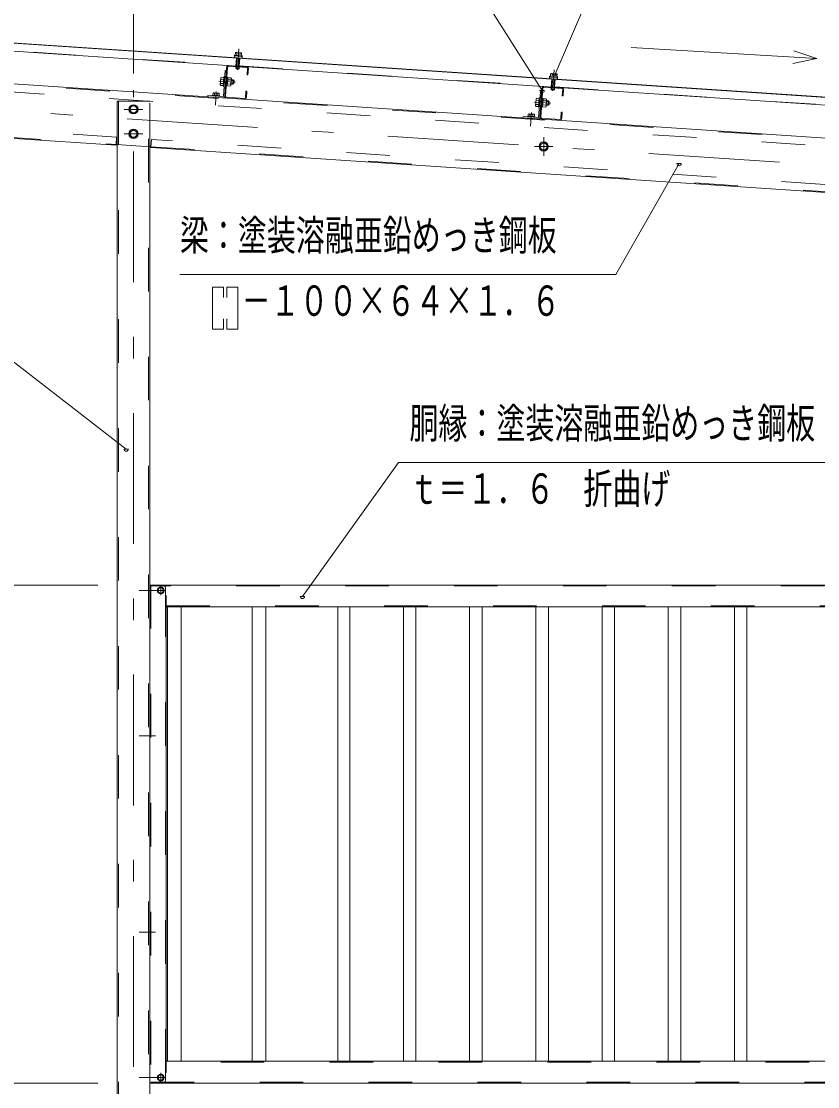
# Model space of a CAD drawing. Units: millimetres, scale not verified. Extents: x -22474 to 22484, y -10500 to 10500.
# Drawn here: x 12945 to 16600, y 1203 to 6091 of the extents above; entities that cross this region are included whole.
import ezdxf
from ezdxf.enums import TextEntityAlignment as Align

# ---------------------------------------------------------------- set-up
doc = ezdxf.new("R2010")
doc.units = ezdxf.units.MM
doc.header["$LTSCALE"] = 50
doc.linetypes.add('USER2', pattern=[10, 4, -6])
doc.linetypes.add('USER3', pattern=[24, 12, -5, 2, -5])
for name, color, linetype, lineweight in [('0-6_2-0BOLD', 7, 'Continuous', 18), ('0-7_2-1HIDDEN', 3, 'USER2', 18), ('0-8_2-2CENTER', 3, 'USER3', 18), ('0-A_2-4THIN', 4, 'Continuous', 18), ('0-B_2-5DIM', 3, 'Continuous', 18)]:
    doc.layers.add(name, color=color, linetype=linetype, lineweight=lineweight)
doc.styles.add('ＭＳ ゴシック', font='')
doc.styles.get('ＭＳ ゴシック').set_extended_font_data('MS Gothic')

msp = doc.modelspace()

# ---------------------------------------------------------------- linework, layer by layer
at = {"layer": '0-6_2-0BOLD'}
for p, q in [((13938.11, 5886.2), (11979.96, 6016.74)), ((16871.51, 5726.97), (11982.37, 6052.91)), ((13930.63, 5886.69), (13933.04, 5922.87)), ((13934.17, 5935.57), (13934.91, 5946.78)), ((13948, 5921.87), (13945.59, 5885.7)), ((13948.57, 5934.61), (13949.32, 5945.82)), ((13887.69, 5881.54), (13878.77, 5747.84)), ((13882.77, 5747.57), (13891.68, 5881.28)), ((13895.94, 5885), (13979.75, 5879.41)), ((13932.08, 5908.48), (13947.04, 5907.48)), ((13938.11, 5886.2), (15384.9, 5789.77)), ((17343.05, 5508.86), (12344.14, 5842.13)), ((13862.14, 5825.5), (13874.12, 5824.7)), ((13862.77, 5834.86), (13874.75, 5834.06)), ((13874.92, 5836.54), (13878.91, 5836.27)), ((13892.54, 5819.08), (13887.22, 5814.43)), ((13892.84, 5823.45), (13907.31, 5822.49)), ((13916.74, 5802.43), (13918.07, 5822.39)), ((15379.83, 5826.42), (15377.41, 5790.25)), ((15380.95, 5839.12), (15381.71, 5850.33)), ((15392.38, 5789.25), (15394.79, 5825.42)), ((15395.36, 5838.16), (15396.11, 5849.37)), ((13872.88, 5805.98), (13860.9, 5806.78)), ((13886.89, 5809.43), (13892.21, 5814.09)), ((13906.07, 5803.77), (13891.59, 5804.73)), ((15334.48, 5785.09), (15325.56, 5651.39)), ((15329.55, 5651.12), (15338.47, 5784.82)), ((15342.72, 5788.55), (15426.54, 5782.96)), ((15378.87, 5812.03), (15393.83, 5811.03)), ((15384.9, 5789.74), (16869.1, 5690.81)), ((15391.65, 5778.27), (15392.12, 5785.26)), ((13831.78, 5752.73), (13832.36, 5761.48)), ((13846.76, 5760.52), (13846.18, 5751.77)), ((13853.91, 5760.04), (13853.32, 5751.29)), ((13854.57, 5751.21), (13854.3, 5747.22)), ((13886.49, 5743.31), (13970.3, 5737.73)), ((15308.93, 5729.05), (15320.92, 5728.25)), ((15339.33, 5722.63), (15334.01, 5717.97)), ((15335.31, 5737.43), (15340.3, 5737.1)), ((15354.1, 5726.03), (15339.62, 5727)), ((15364.86, 5725.94), (15355.88, 5726.54)), ((15319.67, 5709.53), (15307.68, 5710.32)), ((15339, 5717.64), (15333.68, 5712.98)), ((15338.38, 5708.28), (15352.86, 5707.31)), ((15279.15, 5665.03), (15278.57, 5656.28)), ((15292.97, 5655.32), (15293.55, 5664.07)), ((15417.09, 5641.28), (15333.28, 5646.87)), ((13535.43, 3504.91), (17135.43, 3504.91)), ((13572.93, 3487.03), (13572.93, 3472.83)), ((13585.33, 3494.3), (13573.03, 3487.21)), ((13573.03, 3472.65), (13585.33, 3465.55)), ((13597.82, 3487.21), (13585.53, 3494.3)), ((13585.53, 3465.55), (13597.82, 3472.65)), ((13597.93, 3472.83), (13597.93, 3487.03)), ((13610.43, 3404.93), (17060.43, 3404.93)), ((13616.68, 1319.93), (13616.68, 3404.93)), ((13679.17, 1319.93), (13679.17, 3404.93)), ((14004.8, 3404.93), (14004.8, 1319.93)), ((14067.3, 1319.93), (14067.3, 3404.93)), ((14397.93, 3404.93), (14397.93, 1319.93)), ((14452.93, 1319.93), (14452.93, 3404.93)), ((14699.18, 3404.93), (14699.18, 1319.93)), ((14756.68, 1319.93), (14756.68, 3404.93)), ((15002.93, 3404.93), (15002.93, 1319.93)), ((15060.42, 1319.93), (15060.42, 3404.93)), ((15306.68, 3404.93), (15306.68, 1319.93)), ((15364.17, 1319.93), (15364.17, 3404.93)), ((15610.42, 3404.93), (15610.42, 1319.93)), ((15667.93, 1319.93), (15667.93, 3404.93)), ((15914.18, 3404.93), (15914.18, 1319.93)), ((15971.68, 1319.93), (15971.68, 3404.93)), ((16217.93, 3404.93), (16217.93, 1319.93)), ((16275.43, 1319.93), (16275.43, 3404.93)), ((17060.43, 1319.93), (13610.43, 1319.93)), ((13572.93, 1252.03), (13572.93, 1237.83)), ((13585.33, 1259.3), (13573.03, 1252.21)), ((13573.03, 1237.65), (13585.33, 1230.56)), ((13597.82, 1252.21), (13585.53, 1259.3)), ((13585.53, 1230.56), (13597.82, 1237.65)), ((13597.93, 1237.83), (13597.93, 1252.03)), ((17135.43, 1219.93), (13535.43, 1219.93))]:
    msp.add_line(p, q, dxfattribs=at)
for points in [[(11979.96, 6016.74), (11982.45, 6054.16), (16871.6, 5728.21)], [(13929.98, 5948.37), (13927.72, 5947.27), (13926.97, 5936.05)], [(13929.98, 5948.37), (13954.42, 5946.75), (13956.52, 5945.34), (13955.77, 5934.13)], [(13944.86, 5874.72), (13929.9, 5875.72), (13930.36, 5882.71)], [(13945.33, 5881.71), (13944.86, 5874.72), (13942.2, 5872.4), (13932.22, 5873.06), (13929.9, 5875.72)], [(13983.48, 5875.16), (13981.52, 5845.72), (13985.5, 5845.46), (13987.47, 5874.89)], [(13800.91, 5745.01), (13801.3, 5750.75), (13872.89, 5745.97), (13880.82, 5864.97), (13886.56, 5864.58)], [(13872.25, 5796.61), (13860.27, 5797.42), (13858.73, 5800.54), (13860.83, 5831.97), (13862.77, 5834.86)], [(13874.92, 5836.54), (13872.09, 5794.14), (13876.08, 5793.87)], [(13888.52, 5833.88), (13893.51, 5833.55), (13890.91, 5794.63), (13885.93, 5794.97)], [(13890.96, 5795.37), (13905.44, 5794.4), (13907.38, 5797.3), (13909.47, 5828.72), (13907.94, 5831.85), (13893.46, 5832.81)], [(13909.09, 5822.99), (13918.07, 5822.39), (13921.56, 5818.4), (13920.73, 5805.92), (13916.74, 5802.43), (13907.76, 5803.03)], [(15401.21, 5850.3), (15376.77, 5851.93), (15374.5, 5850.81), (15373.76, 5839.6)], [(15401.21, 5850.3), (15403.31, 5848.89), (15402.56, 5837.68)], [(13974.56, 5741.45), (13976.52, 5770.89), (13980.51, 5770.62), (13978.56, 5741.19)], [(15319.68, 5649.53), (15327.61, 5768.51), (15333.35, 5768.13)], [(15377.15, 5786.25), (15376.68, 5779.27), (15391.65, 5778.27), (15388.99, 5775.94), (15379.01, 5776.61), (15376.68, 5779.27)], [(15430.27, 5778.7), (15428.3, 5749.27), (15432.3, 5749.01), (15434.26, 5778.44)], [(13854.57, 5751.21), (13823.39, 5753.28), (13823.12, 5749.29)], [(13824.63, 5753.21), (13825.22, 5761.96), (13827.42, 5763.04), (13851.87, 5761.41), (13853.91, 5760.04)], [(15321.54, 5737.61), (15309.56, 5738.41), (15307.62, 5735.52), (15305.52, 5704.09), (15307.06, 5700.96), (15319.04, 5700.17)], [(15322.87, 5697.42), (15318.88, 5697.68), (15321.7, 5740.09), (15325.7, 5739.83)], [(15340.3, 5737.1), (15337.7, 5698.18), (15332.71, 5698.52)], [(15354.17, 5700.85), (15356.26, 5732.27), (15354.73, 5735.4), (15340.25, 5736.36)], [(15354.55, 5706.58), (15363.53, 5705.98), (15364.86, 5725.94), (15368.35, 5721.95), (15367.52, 5709.48), (15363.53, 5705.98)], [(15337.75, 5698.92), (15352.23, 5697.95), (15354.17, 5700.85)], [(15425.34, 5644.74), (15427.3, 5674.17), (15423.31, 5674.44), (15421.35, 5645)], [(15319.68, 5649.53), (15248.08, 5654.3), (15247.7, 5648.56), (15319.29, 5643.79)], [(15301.09, 5650.77), (15301.36, 5654.76), (15270.18, 5656.83), (15269.91, 5652.84)], [(15271.43, 5656.75), (15272.01, 5665.5), (15274.21, 5666.59), (15298.65, 5664.96), (15300.69, 5663.59), (15300.11, 5654.84)], [(12352.46, 5591.01), (13380.17, 5522.5), (13380.91, 5526.43)], [(13380.91, 5526.46), (13540.08, 5515.85), (13539.82, 5511.86), (17326.42, 5259.42)], [(13535.43, 5516.16), (13535.43, 352.43), (13385.43, 352.43), (13385.43, 5526.16)], [(13606.43, 1232.43), (13606.43, 1267.43), (13610.43, 1267.43), (13610.43, 3457.43), (13606.43, 3457.43), (13606.43, 3492.43)]]:
    msp.add_lwpolyline(points, dxfattribs=at)
for points in [[(13959.45, 5933.88), (13959.19, 5929.89), (13923.02, 5932.3), (13923.28, 5936.3)], [(15370.07, 5839.84), (15369.81, 5835.85), (15405.97, 5833.44), (15406.24, 5837.43)], [(13444.18, 5678.05), (13460.43, 5668.67), (13476.68, 5678.05), (13476.68, 5696.81), (13460.43, 5706.19), (13444.18, 5696.81)], [(13444.18, 5565.55), (13460.43, 5556.17), (13476.68, 5565.55), (13476.68, 5584.31), (13460.43, 5593.69), (13444.18, 5584.31)], [(15326.66, 5526.31), (15326.66, 5507.55), (15342.9, 5498.17), (15359.16, 5507.55), (15359.16, 5526.31), (15342.9, 5535.7)]]:
    msp.add_lwpolyline(points, close=True, dxfattribs=at)
for centre, radius in [((13460.43, 5687.43), 21.25), ((13460.43, 5687.43), 15.75), ((13460.43, 5574.93), 21.25), ((13460.43, 5574.93), 15.75), ((15342.9, 5516.93), 21.25), ((15342.9, 5516.93), 15.75), ((13585.43, 3479.93), 15.62), ((13585.43, 3479.93), 12.25), ((13585.43, 1244.93), 15.62), ((13585.43, 1244.93), 12.25)]:
    msp.add_circle(centre, radius, dxfattribs=at)
for centre, radius, start, end in [((13925.89, 5928.35), 3.75, 86.18591, 266.18591), ((13931.02, 5942.5), 5.79, 47.65448, 86.18591), ((13940.79, 5926.33), 21.27, 66.3568, 106.01724), ((13952.62, 5941.06), 5.79, 86.18591, 124.73215), ((13955.82, 5926.36), 3.75, 266.18593, 86.18591), ((13895.67, 5881.01), 8, 86.18591, 176.18591), ((13895.67, 5881.01), 4, 86.18591, 176.18591), ((13979.49, 5875.42), 4, 356.18593, 86.18591), ((13979.49, 5875.42), 8, 356.18593, 86.18591), ((13885.87, 5814.51), 26.15, 155.16051, 197.21132), ((13867.9, 5829.82), 7.19, 176.18591, 216.91273), ((13882.33, 5814.75), 26.15, 335.16052, 17.21132), ((13902.19, 5827.53), 7.19, 315.45909, 356.18591), ((15372.68, 5831.91), 3.75, 86.18591, 266.18591), ((15377.8, 5846.05), 5.79, 47.65448, 86.18591), ((15387.58, 5829.88), 21.27, 66.3568, 106.01724), ((15399.41, 5844.61), 5.79, 86.18591, 124.73215), ((15402.61, 5829.91), 3.75, 266.18593, 86.18591), ((13866.02, 5801.73), 7.19, 135.45909, 176.18591), ((13900.32, 5799.44), 7.19, 356.18593, 36.91273), ((15342.46, 5784.56), 8, 86.18591, 176.18591), ((15342.46, 5784.56), 4, 86.18591, 176.18591), ((15426.27, 5778.97), 4, 356.18593, 86.18591), ((15426.27, 5778.97), 8, 356.18593, 86.18591), ((13828.48, 5757.12), 5.83, 48.34232, 86.18481), ((13838.19, 5740.43), 21.84, 66.88872, 105.4809), ((13850.03, 5755.68), 5.83, 86.18481, 124.0273), ((13872.89, 5745.97), 5.75, 266.18515, 356.18515), ((13886.76, 5747.31), 8, 176.18591, 266.18591), ((13886.76, 5747.31), 4, 176.18591, 266.18591), ((13970.57, 5741.72), 8, 266.18591, 356.18591), ((13970.57, 5741.72), 4, 266.18591, 356.18591), ((15332.67, 5718.06), 26.15, 155.16051, 197.21132), ((15314.68, 5733.37), 7.19, 176.18591, 216.91273), ((15329.12, 5718.3), 26.15, 335.16052, 17.21132), ((15348.98, 5731.08), 7.19, 315.45909, 356.18591), ((15312.81, 5705.28), 7.19, 135.45909, 176.18591), ((15347.1, 5703), 7.19, 356.18593, 36.91273), ((15275.27, 5660.67), 5.83, 48.34232, 86.18481), ((15284.98, 5643.98), 21.84, 66.88872, 105.4809), ((15296.81, 5659.23), 5.83, 86.18481, 124.0273), ((15319.68, 5649.53), 5.75, 266.18515, 356.18515), ((15333.55, 5650.86), 8, 176.18591, 266.18591), ((15333.55, 5650.86), 4, 176.18591, 266.18591), ((15417.36, 5645.26), 8, 266.18591, 356.18591), ((15417.36, 5645.26), 4, 266.18591, 356.18591), ((13585.43, 3479.93), 14.38, 149.59184, 150.40814), ((13585.43, 3479.93), 14.38, 209.59184, 210.40814), ((13585.43, 3479.93), 14.38, 89.59184, 90.40814), ((13593.93, 3492.43), 12.5, 0, 90), ((13585.43, 3479.93), 14.38, 29.59184, 30.40814), ((13585.43, 3479.93), 14.38, 329.59184, 330.40814), ((13585.43, 3479.93), 14.38, 269.59184, 270.40814), ((13585.43, 1244.93), 14.38, 149.59184, 150.40814), ((13585.43, 1244.93), 14.38, 209.59184, 210.40814), ((13585.43, 1244.93), 14.38, 89.59184, 90.40814), ((13585.43, 1244.93), 14.38, 269.59184, 270.40814), ((13593.93, 1232.43), 12.5, 270, 0), ((13585.43, 1244.93), 14.38, 29.59184, 30.40814), ((13585.43, 1244.93), 14.38, 329.59184, 330.40814)]:
    msp.add_arc(centre, radius, start, end, dxfattribs=at)
at = {"layer": '0-7_2-1HIDDEN'}
for p, q in [((12498.89, 5983.4), (13930.71, 5887.95)), ((13945.68, 5886.94), (15377.5, 5791.51)), ((17342.78, 5504.88), (12353.86, 5837.47)), ((12351.63, 5804.04), (17340.56, 5471.45)), ((15392.46, 5790.49), (16869.19, 5692.05)), ((13391.18, 5724.93), (13391.18, 352.43)), ((13529.68, 352.43), (13529.68, 5724.93)), ((13535.43, 5516.16), (13535.43, 5724.93)), ((13539.43, 3504.91), (13539.43, 1219.93)), ((17131.43, 3500.91), (13539.43, 3500.91)), ((13606.43, 1267.43), (13606.43, 3457.43)), ((13610.43, 3408.93), (17060.43, 3408.93)), ((17060.43, 1315.93), (13610.43, 1315.93)), ((13539.43, 1223.93), (17131.43, 1223.93))]:
    msp.add_line(p, q, dxfattribs=at)
for points in [[(13535.43, 5724.93), (13385.43, 5724.93), (13385.43, 5526.16)], [(12337.76, 5596.01), (13380.44, 5526.49), (13382.67, 5559.92), (12339.99, 5629.43)], [(17129.36, 5272.56), (17131.85, 5309.97), (13542.31, 5549.28), (13540.08, 5515.85), (17326.69, 5263.41)]]:
    msp.add_lwpolyline(points, dxfattribs=at)
at = {"layer": '0-8_2-2CENTER'}
for p, q in [((13936.92, 5868.31), (13943.39, 5965.35)), ((15383.71, 5771.86), (15390.18, 5868.9)), ((13460.43, 93.79), (13460.43, 5775.18)), ((13835.98, 5707.35), (13840.14, 5769.71)), ((13852.3, 5816.75), (13928.63, 5811.66)), ((12233.56, 5724.22), (17397.1, 5379.99)), ((15299.09, 5720.3), (15375.42, 5715.21)), ((13502.93, 5687.43), (13417.93, 5687.43)), ((15282.77, 5610.89), (15286.93, 5673.25)), ((13417.93, 5574.93), (13502.93, 5574.93)), ((15342.9, 5474.43), (15342.9, 5559.43)), ((15300.4, 5516.93), (15385.41, 5516.93)), ((13560.92, 3479.93), (13485.93, 3479.93)), ((13563.55, 3479.93), (13607.3, 3479.93)), ((13585.43, 3458.05), (13585.43, 3501.81)), ((13560.92, 2812.43), (13485.93, 2812.43)), ((13485.93, 1912.43), (13560.92, 1912.43)), ((13560.92, 1244.93), (13485.93, 1244.93)), ((13563.55, 1244.93), (13607.3, 1244.93)), ((13585.43, 1266.8), (13585.43, 1223.06))]:
    msp.add_line(p, q, dxfattribs=at)
at = {"layer": '0-A_2-4THIN'}
for p, q in [((13932.62, 5886.56), (13935.03, 5922.74)), ((13946.01, 5922), (13943.59, 5885.83)), ((13931.76, 5873.59), (13932.36, 5882.57)), ((13931.85, 5905.02), (13934.07, 5908.35)), ((13943.33, 5881.84), (13942.73, 5872.86)), ((13945.05, 5907.62), (13946.81, 5904.03)), ((13920.4, 5819.73), (13908.93, 5820.49)), ((15379.41, 5790.11), (15381.82, 5826.29)), ((15392.8, 5825.55), (15390.39, 5789.39)), ((13907.93, 5805.53), (13919.4, 5804.76)), ((15378.55, 5777.14), (15379.15, 5786.12)), ((15378.63, 5808.57), (15380.87, 5811.9)), ((15390.12, 5785.39), (15389.52, 5776.41)), ((15391.84, 5811.17), (15393.61, 5807.58)), ((15367.19, 5723.28), (15355.71, 5724.04)), ((15354.72, 5709.07), (15366.19, 5708.31))]:
    msp.add_line(p, q, dxfattribs=at)
at = {"layer": '0-B_2-5DIM'}
for p, q in [((13460.43, 5851.28), (13460.43, 6724.05)), ((16596.83, 5921.39), (15744.74, 5970.53)), ((15406.11, 5849.37), (15386.11, 5849.37)), ((15345.65, 5773.82), (15325.65, 5773.82)), ((15973.93, 5438.35), (15953.93, 5438.35)), ((13436.8, 4128.75), (13416.8, 4128.75)), ((11182.67, 3504.93), (13296.53, 3504.93)), ((14245.79, 3452.85), (14225.79, 3452.85)), ((13296.53, 1219.93), (11182.67, 1219.93))]:
    msp.add_line(p, q, dxfattribs=at)
for points in [[(15335.65, 5773.82), (14160.43, 7629.93), (12010.43, 7629.93)], [(15396.11, 5849.37), (16160.43, 7629.93), (17860.43, 7629.93)], [(16490.02, 5956.72), (16596.83, 5921.39), (16486.67, 5898.58)], [(13673.39, 4929.36), (15673.39, 4929.37), (15963.93, 5438.35)], [(13873.39, 4823.99), (13873.39, 4870.8), (13823.39, 4870.8), (13823.39, 4679.37), (13873.39, 4679.37), (13873.39, 4726.19)], [(13938.4, 4870.8), (13888.39, 4870.8), (13888.39, 4823.99)], [(13888.39, 4726.19), (13888.39, 4679.37), (13938.39, 4679.37), (13938.4, 4870.8)], [(13426.8, 4128.75), (12824.89, 4592.9), (11124.89, 4592.9)], [(16801.73, 4067.09), (14676.73, 4067.08), (14235.79, 3452.85)]]:
    msp.add_lwpolyline(points, dxfattribs=at)
for centre in [(15396.11, 5849.37), (15335.65, 5773.82), (15963.93, 5438.35), (13426.8, 4128.75), (14235.79, 3452.85)]:
    msp.add_arc(centre, 10, 180, 0, dxfattribs=at)

# ---------------------------------------------------------------- texts
at = {"layer": '0-B_2-5DIM', "color": 7, "style": 'ＭＳ ゴシック', "width": 0.7}
for s, p in [('梁：塗装溶融亜鉛めっき鋼板', (13673.39, 4998.37)), ('\u3000－１００×６４×１．６', (13823.39, 4698.37)), ('胴縁：塗装溶融亜鉛めっき鋼板', (14726.73, 4136.08)), ('ｔ＝１．６\u3000折曲げ', (14726.73, 3836.08))]:
    msp.add_text(s, height=139.3, dxfattribs=at).set_placement(p, align=Align.BOTTOM_LEFT)

doc.saveas('drawing.dxf')
